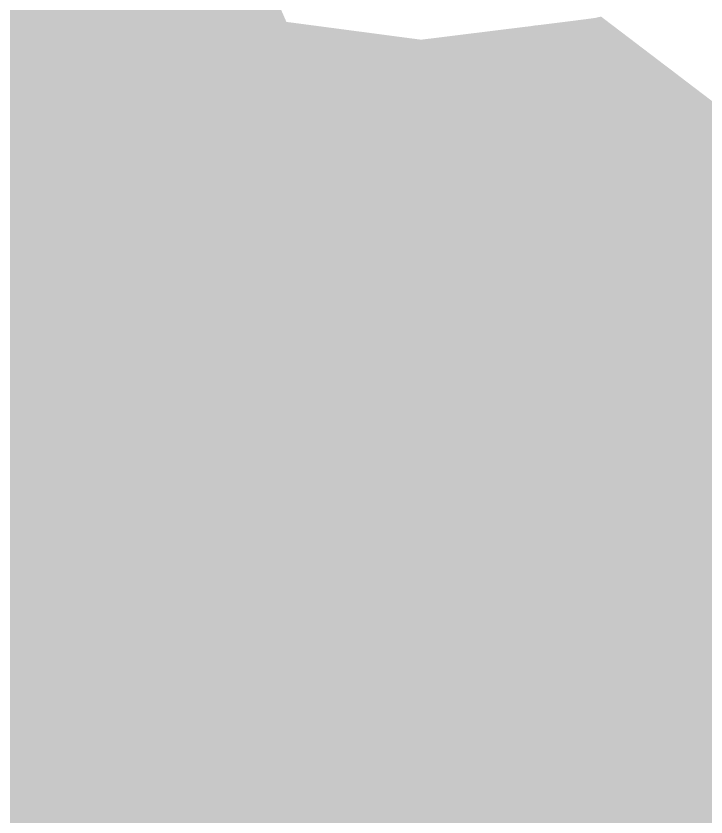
# Model space of a CAD drawing. Header units: inches. Extents: x 25487917 to 25514074, y 6645439 to 6687279.
# Drawn here: x 25502774 to 25504504, y 6682768 to 6684777 of the extents above; entities that cross this region are included whole.
import ezdxf

# ---------------------------------------------------------------- set-up
doc = ezdxf.new("R2010")
doc.units = ezdxf.units.IN
doc.header["$MEASUREMENT"] = 0

msp = doc.modelspace()

# ---------------------------------------------------------------- hatches: boundary and pattern name
msp.add_hatch(color=256).paths.add_polyline_path([(25501842.4, 6683728.8), (25501864.6, 6683716), (25501893.9, 6683701.8), (25501915, 6683693.8), (25501915, 6683693.8), (25501917.7, 6683692.8), (25501920.3, 6683691.9), (25501923, 6683691), (25501925.7, 6683690.2), (25501928.3, 6683689.4), (25501931.1, 6683688.7), (25501933.8, 6683688), (25501936.5, 6683687.4), (25501939.2, 6683686.9), (25501942, 6683686.3), (25501944.8, 6683685.9), (25501947.5, 6683685.5), (25501950.3, 6683685.1), (25501953.1, 6683684.8), (25501955.9, 6683684.5), (25501958.7, 6683684.3), (25501961.5, 6683684.2), (25501964.3, 6683684.1), (25501964.3, 6683684.1), (25501991.5, 6683683.4), (25502013.2, 6683683.5), (25502053.8, 6683685.9), (25502069, 6683686.9), (25502125, 6683690.7), (25502185.1, 6683691.9), (25502234.6, 6683688.9), (25502259.1, 6683684.7), (25502281.4, 6683677.9), (25502314.2, 6683656), (25502309.5, 6683638.3), (25502321.2, 6683627.4), (25502463.8, 6683494.7), (25502531, 6682518), (25502946.3, 6682187.1), (25503092.3, 6682160.1), (25503300.4, 6682121.7), (25503291, 6682035.7), (25503337, 6682030.4), (25503414.7, 6682021.3), (25503430.1, 6682020), (25503511.5, 6682011.1), (25503539.7, 6682007.6), (25503680.1, 6681991.8), (25504091.9, 6681945.4), (25504563.5, 6681892.2), (25504565.2, 6681895.6), (25504606.4, 6682053.2), (25504607.2, 6682056.3), (25504618.4, 6682098.5), (25504618.8, 6682100.1), (25504622.8, 6682115.4), (25504623.5, 6682118.2), (25504629.6, 6682143.9), (25504631.5, 6682151.6), (25504636.2, 6682171.1), (25504646.6, 6682210.8), (25504656.9, 6682250.7), (25504667.1, 6682290.4), (25504669.7, 6682301.3), (25504672.5, 6682312.3), (25504676.9, 6682329.5), (25504693, 6682389.8), (25504693.2, 6682391), (25504768.4, 6682674.7), (25504845.6, 6682966), (25504813.9, 6683035.3), (25504784.5, 6683104.2), (25504784.2, 6683104.7), (25504781.7, 6683110.6), (25504780.8, 6683112.8), (25504783.2, 6683125.9), (25504787.6, 6683149.7), (25504807, 6683255.5), (25504807.5, 6683257.7), (25504817.3, 6683311.2), (25504821.7, 6683335.4), (25504832.5, 6683393.5), (25504836.5, 6683416.4), (25504842.6, 6683447.6), (25504845.4, 6683462.6), (25504846.7, 6683469.5), (25504859.8, 6683537.6), (25504866.5, 6683572), (25504873.1, 6683606.3), (25504879.7, 6683640.7), (25504884.2, 6683663.8), (25504886.4, 6683675), (25504894.2, 6683715.6), (25504894.7, 6683718.3), (25504895.2, 6683721), (25504901, 6683750.9), (25504908.6, 6683790.3), (25504916.7, 6683832), (25504917.2, 6683834.5), (25504917.6, 6683837), (25504919.6, 6683847.6), (25504923, 6683864.8), (25504929.8, 6683900.1), (25504930.4, 6683903.2), (25504932.3, 6683912.8), (25504931.1, 6683917.1), (25504930.9, 6683921.1), (25504921.2, 6683976.3), (25504920.9, 6683980.4), (25504920.2, 6683984.6), (25504914.6, 6684017.5), (25504911.7, 6684033.1), (25504909, 6684047.6), (25504891, 6684160.1), (25504873.2, 6684258.4), (25504869.8, 6684297.7), (25504807.3, 6684345), (25504800.6, 6684350.8), (25504718.5, 6684412.4), (25504695.5, 6684429.9), (25504691.4, 6684433), (25504660.9, 6684458.6), (25504648.6, 6684468.1), (25504630.4, 6684479.2), (25504543.9, 6684545.1), (25504501.8, 6684577.1), (25504478, 6684595.2), (25504447, 6684618.8), (25504421.7, 6684638.2), (25504403.4, 6684652), (25504385, 6684666), (25504381.9, 6684668.4), (25504333.5, 6684705.2), (25504325.3, 6684711.5), (25504256.9, 6684763.5), (25504241.2, 6684775.5), (25504226.9, 6684772.1), (25504211, 6684770), (25504196.1, 6684768), (25504171, 6684764.8), (25504141.4, 6684761.1), (25504117.5, 6684758.1), (25504088.8, 6684754.5), (25504072.7, 6684752.8), (25504068.1, 6684751.8), (25504047.4, 6684749.3), (25504009.9, 6684744.7), (25503969.4, 6684739.7), (25503934.8, 6684735.4), (25503905.1, 6684731.7), (25503875.3, 6684728), (25503844.5, 6684724.2), (25503815.7, 6684720.6), (25503789.9, 6684717.5), (25503780.7, 6684718.7), (25503748.6, 6684722.9), (25503710.7, 6684727.9), (25503676.1, 6684732.5), (25503648.4, 6684736.2), (25503619.2, 6684740), (25503582.4, 6684744.9), (25503546, 6684749.7), (25503519.6, 6684753.2), (25503452.3, 6684762.1), (25503420.5, 6684835), (25503406.6, 6684866.7), (25503386.2, 6684861.8), (25503366.7, 6684857.3), (25503347.3, 6684852.7), (25503327.8, 6684848.1), (25503308.3, 6684843.5), (25503290.7, 6684839.3), (25503133.3, 6684803), (25503119.5, 6684805), (25503095.3, 6684808.6), (25503094.1, 6684808.7), (25502992.9, 6684820.7), (25502954.4, 6684826.1), (25502930.3, 6684867.1), (25502921.1, 6684882.7), (25502903.2, 6684913), (25502885.4, 6684943.2), (25502867.5, 6684973.3), (25502862.8, 6684981.2), (25502845.5, 6685010.5), (25502827.1, 6685041.4), (25502802.6, 6685082.8), (25502778.2, 6685076.7), (25502749.5, 6685069.2), (25502720.2, 6685059.1), (25502690.8, 6685048.4), (25502662.2, 6685036.5), (25502633.6, 6685025.3), (25502629.4, 6685023.6), (25502604.9, 6685014), (25502603.1, 6685017.3), (25502602.7, 6685018.2), (25502583.4, 6685062.5), (25502581.4, 6685067), (25502567, 6685100.8), (25502547.5, 6685144.3), (25502530.6, 6685093.6), (25502498.6, 6685107.6), (25502498.5, 6685117.9), (25502498.2, 6685142.4), (25502498.1, 6685144.5), (25502497.6, 6685176.5), (25502497.5, 6685183.5), (25502492.5, 6685196.1), (25502482.5, 6685209.8), (25502469.5, 6685231.2), (25502453.8, 6685257), (25502452.7, 6685258.7), (25502451.7, 6685260.3), (25502444.4, 6685271.3), (25502419.7, 6685256.1), (25502406.9, 6685289.3), (25502385, 6685338.8), (25502382.9, 6685343.6), (25502370.2, 6685373.9), (25502360.2, 6685398), (25502350.8, 6685392.5), (25502338.2, 6685438), (25502340, 6685439.2), (25502349.7, 6685446), (25502372.6, 6685461.9), (25502398.7, 6685480.1), (25502401.4, 6685482), (25502395.1, 6685497.4), (25502388.8, 6685512.9), (25502387.3, 6685517.3), (25502382.5, 6685531.8), (25502366.1, 6685559), (25502363.6, 6685563.3), (25502354.3, 6685579.3), (25502352.2, 6685582.7), (25502343.7, 6685598), (25502335.9, 6685611.5), (25502337.7, 6685621.4), (25502327.4, 6685625), (25502299, 6685635.9), (25502281.3, 6685669.1), (25502279.2, 6685673.1), (25502253.3, 6685721.6), (25502248.6, 6685730.5), (25502261.3, 6685797.3), (25502238.5, 6685848.3), (25502227.1, 6685798.4), (25502197.7, 6685669.2), (25502155.1, 6685482.6), (25502142.3, 6685426.8), (25502139.2, 6685412.8), (25502128.3, 6685364.9), (25502114, 6685301.6), (25502078.2, 6685145.8), (25502077.9, 6685139.8), (25502069.5, 6685103.7), (25502043.8, 6684992.7), (25502039.1, 6684972.5), (25502034.2, 6684949.6), (25502033.9, 6684949.8), (25502028.3, 6684925.6), (25502031, 6684924.9), (25501994, 6684762.1), (25501983, 6684713.8), (25501985.9, 6684713.2), (25501977.2, 6684674.6), (25501971.3, 6684676), (25501968.3, 6684662.6), (25501920.3, 6684453.2), (25501895.9, 6684346.9), (25501881.8, 6684285.2), (25501830.2, 6684060), (25501789.6, 6683883), (25501767.2, 6683795), (25501765.6, 6683789), (25501842.4, 6683728.8)], flags=0)

doc.saveas('drawing.dxf')
